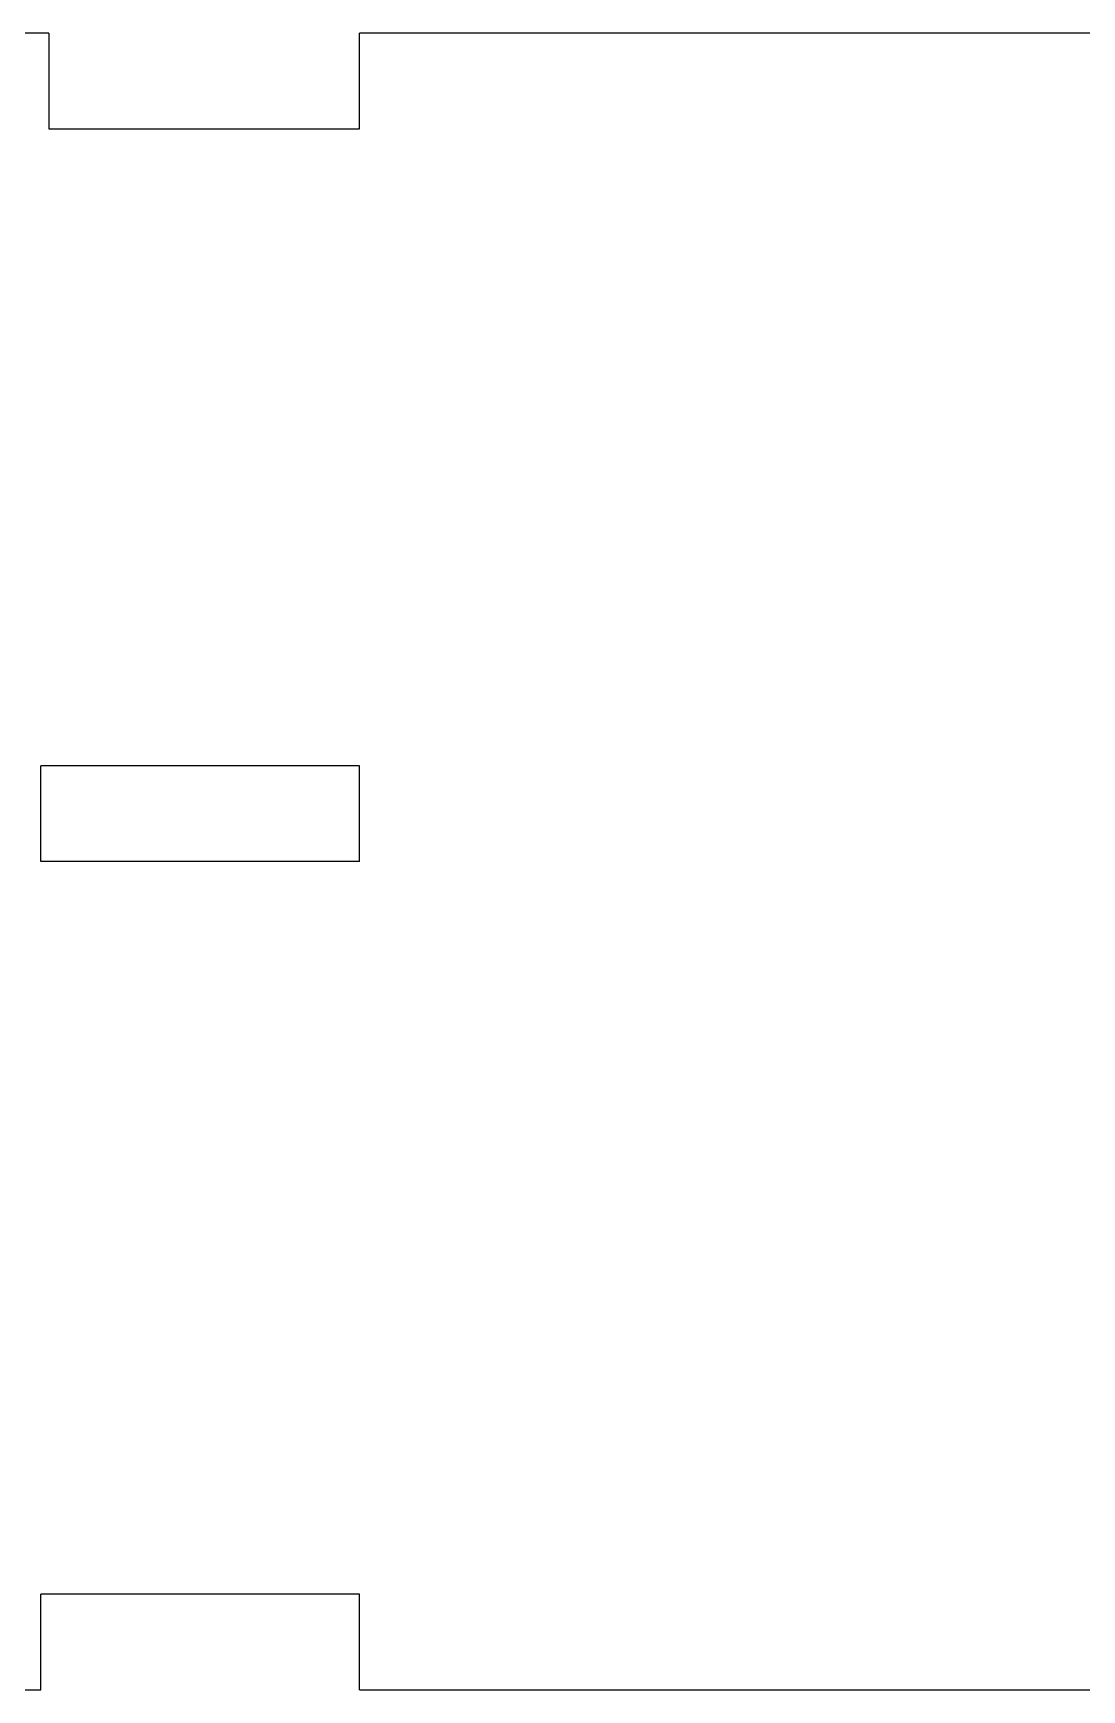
# Model space of a CAD drawing. Extents: x 0 to 255, y 0 to 328.
# Drawn here: x 150.2 to 183.1, y 95.8 to 147.8 of the extents above; entities that cross this region are included whole.
import ezdxf

# ---------------------------------------------------------------- set-up
doc = ezdxf.new("R2010")
doc.units = 0
doc.layers.add('Layer_1', color=7, linetype='CONTINUOUS')

msp = doc.modelspace()

# ---------------------------------------------------------------- linework, layer by layer
at = {"layer": 'Layer_1', "color": 7}
for points in [[(150.662431, 147.751065), (110.162432, 147.751065)], [(150.662431, 147.751065), (150.662431, 144.751061), (160.412431, 144.751061), (160.412431, 147.751065)], [(200.412431, 147.751065), (160.412431, 147.751065)], [(150.412431, 121.75107), (150.412431, 124.751074)], [(160.412431, 121.75107), (160.412431, 124.751074), (150.412431, 124.751074)], [(160.412431, 121.75107), (150.412431, 121.75107)], [(160.412431, 98.751079), (150.412431, 98.751079)], [(150.412431, 95.751075), (150.412431, 98.751079)], [(160.412431, 95.751075), (160.412431, 98.751079)], [(110.412432, 95.751075), (150.412431, 95.751075)], [(160.412431, 95.751075), (200.412431, 95.751075)]]:
    msp.add_lwpolyline(points, dxfattribs=at)

doc.saveas('drawing.dxf')
